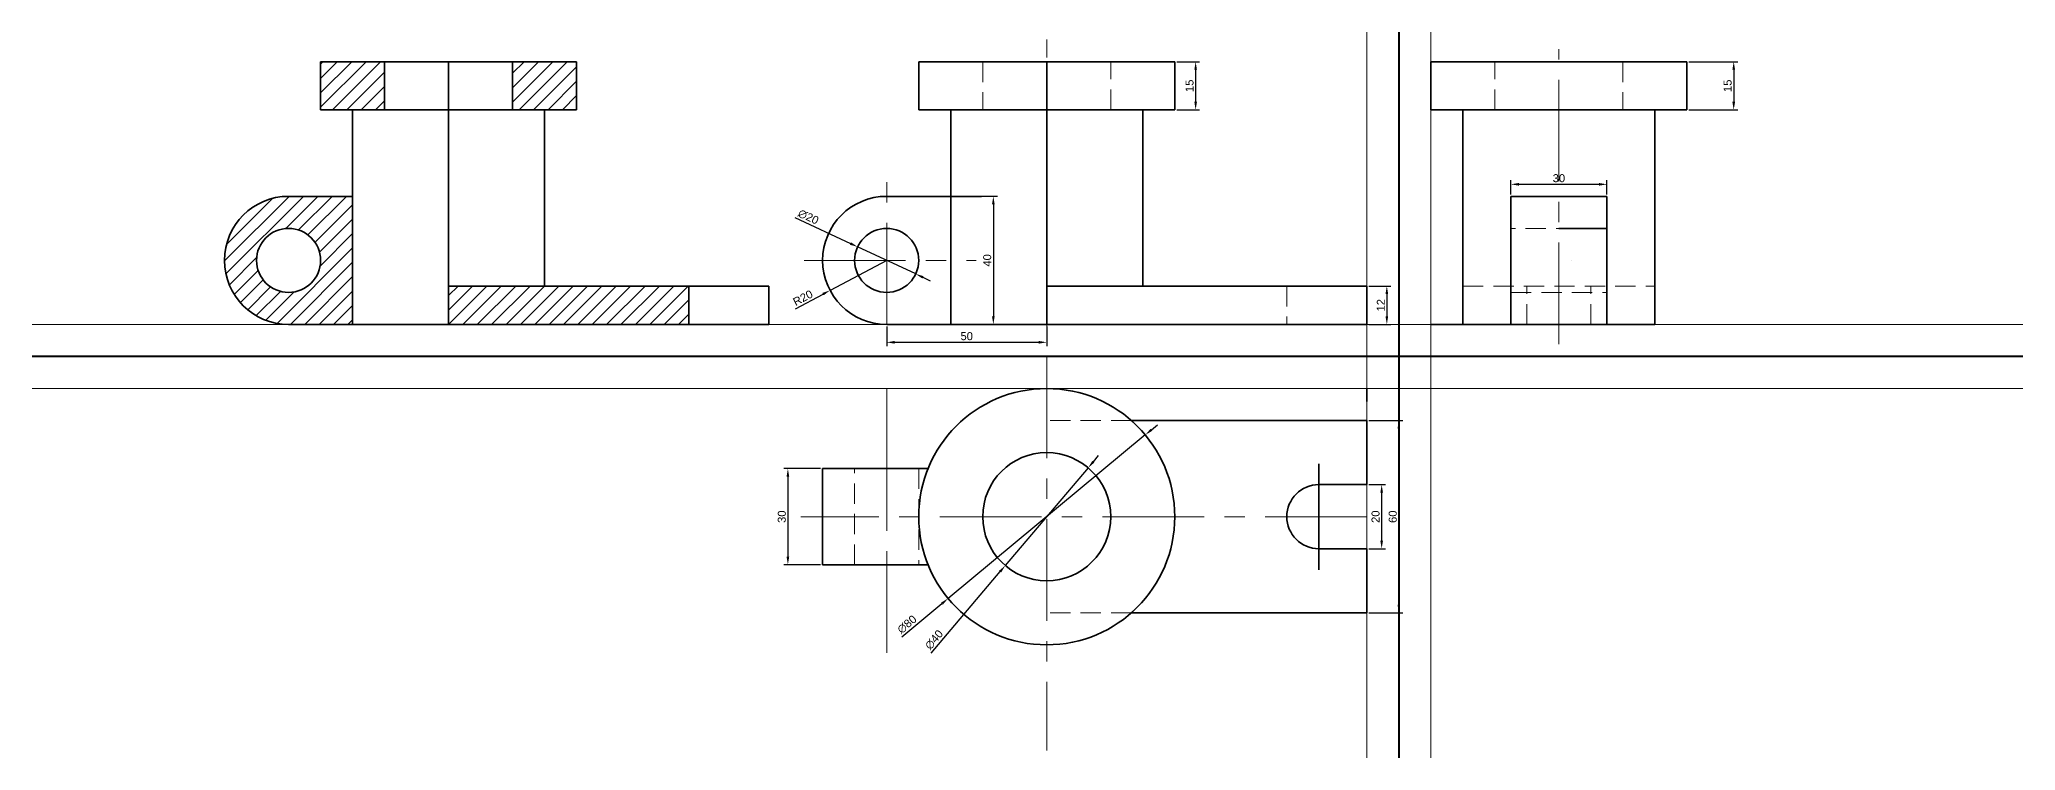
# Model space of a CAD drawing. Header units: millimetres. Extents: x 2450 to 7334, y 2362 to 2656.
# Drawn here: x 4892 to 5509, y 2363 to 2585 of the extents above; entities that cross this region are included whole.
import ezdxf

# ---------------------------------------------------------------- set-up
doc = ezdxf.new("R2010")
doc.units = ezdxf.units.MM
doc.linetypes.add('CENTER', pattern=[50.8, 31.75, -6.35, 6.35, -6.35])
doc.linetypes.add('HIDDEN', pattern=[9.525, 6.35, -3.175])
for name, color, linetype, lineweight in [('Centre line', 1, 'CENTER', 20), ('Constructn line', 251, 'Continuous', 9), ('Dimension line', 6, 'Continuous', 15), ('Hidden line', 3, 'HIDDEN', 20), ('Object line', 7, 'Continuous', 35), ('XY axis', 2, 'Continuous', 40)]:
    doc.layers.add(name, color=color, linetype=linetype, lineweight=lineweight)
doc.styles.get("Standard").update_dxf_attribs({"font": ''})
doc.styles.get('Standard').set_extended_font_data('Arial')
doc.dimstyles.new('ISO-25', dxfattribs={"dimtxt": 2.5, "dimasz": 2.5, "dimexe": 1.25, "dimexo": 0.625, "dimtad": 1, "dimtxsty": 'Standard', "dimcen": 2.5, "dimadec": 0, "dimazin": 0, "dimtfac": 1, "dimtmove": 0, "dimatfit": 3, "dimfxl": 1, "dimarcsym": 0})

# ---------------------------------------------------------------- blocks, each defined once
blk = doc.blocks.new('*D48')
at = {"layer": 'Defpoints', "color": 0, "transparency": 16777216}
for p in [(5147.28, 2520.24), (5165.41, 2511.79)]:
    blk.add_point(p, dxfattribs=at)
at = {"layer": 'Dimension line', "color": 0, "lineweight": -2, "transparency": 16777216}
for p, q in [((5127.63, 2529.41), (5145.02, 2521.3)), ((5165.41, 2511.79), (5147.28, 2520.24)), ((5167.68, 2510.74), (5169.94, 2509.68))]:
    blk.add_line(p, q, dxfattribs=at)
at = {"layer": 'Dimension line', "color": 0, "transparency": 16777216}
for points in [[(5145.19, 2521.68), (5144.84, 2520.92), (5147.28, 2520.24)], [(5167.85, 2511.11), (5167.5, 2510.36), (5165.41, 2511.79)]]:
    blk.add_solid(points, dxfattribs=at)
at = {"layer": 'Dimension line', "color": 0, "transparency": 16777216, "insert": (5131.88, 2529.6), "char_height": 2.5, "attachment_point": 5, "rotation": 334.99958}
blk.add_mtext('∅20', dxfattribs=at)
blk = doc.blocks.new('*D49')
at = {"layer": 'Defpoints', "color": 0, "transparency": 16777216}
for p in [(5156.35, 2516.02), (5138.67, 2506.67)]:
    blk.add_point(p, dxfattribs=at)
at = {"layer": 'Dimension line', "color": 0, "lineweight": -2, "transparency": 16777216}
for p, q in [((5156.35, 2516.02), (5138.67, 2506.67)), ((5127.87, 2500.95), (5136.46, 2505.5))]:
    blk.add_line(p, q, dxfattribs=at)
at = {"layer": 'Dimension line', "color": 0, "transparency": 16777216}
blk.add_solid([(5136.26, 2505.86), (5136.65, 2505.13), (5138.67, 2506.67)], dxfattribs=at)
at = {"layer": 'Dimension line', "color": 0, "transparency": 16777216, "insert": (5130.17, 2504.32), "char_height": 2.5, "attachment_point": 5, "rotation": 27.88321}
blk.add_mtext('R20', dxfattribs=at)
blk = doc.blocks.new('*D50')
at = {"layer": 'Defpoints', "color": 0, "transparency": 16777216}
for p in [(5176.35, 2536.02), (5176.35, 2496.02), (5189.67, 2496.02)]:
    blk.add_point(p, dxfattribs=at)
at = {"layer": 'Dimension line', "color": 0, "lineweight": -2, "transparency": 16777216}
for p, q in [((5176.97, 2536.02), (5190.92, 2536.02)), ((5189.67, 2533.52), (5189.67, 2498.52)), ((5176.97, 2496.02), (5190.92, 2496.02))]:
    blk.add_line(p, q, dxfattribs=at)
at = {"layer": 'Dimension line', "color": 0, "transparency": 16777216}
for points in [[(5189.25, 2533.52), (5190.08, 2533.52), (5189.67, 2536.02)], [(5189.25, 2498.52), (5190.08, 2498.52), (5189.67, 2496.02)]]:
    blk.add_solid(points, dxfattribs=at)
at = {"layer": 'Dimension line', "color": 0, "transparency": 16777216, "insert": (5187.77, 2516.02), "char_height": 2.5, "attachment_point": 5, "rotation": 90}
blk.add_mtext('40', dxfattribs=at)
blk = doc.blocks.new('*D51')
at = {"layer": 'Defpoints', "color": 0, "transparency": 16777216}
for p in [(5306.35, 2508.02), (5306.35, 2496.02), (5312.6, 2496.02)]:
    blk.add_point(p, dxfattribs=at)
at = {"layer": 'Dimension line', "color": 0, "lineweight": -2, "transparency": 16777216}
for p, q in [((5306.97, 2508.02), (5313.85, 2508.02)), ((5312.6, 2505.52), (5312.6, 2498.52)), ((5306.97, 2496.02), (5313.85, 2496.02))]:
    blk.add_line(p, q, dxfattribs=at)
at = {"layer": 'Dimension line', "color": 0, "transparency": 16777216}
for points in [[(5312.18, 2505.52), (5313.01, 2505.52), (5312.6, 2508.02)], [(5312.18, 2498.52), (5313.01, 2498.52), (5312.6, 2496.02)]]:
    blk.add_solid(points, dxfattribs=at)
at = {"layer": 'Dimension line', "color": 0, "transparency": 16777216, "insert": (5310.72, 2502.02), "char_height": 2.5, "attachment_point": 5, "rotation": 90}
blk.add_mtext('12', dxfattribs=at)
blk = doc.blocks.new('*D52')
at = {"layer": 'Defpoints', "color": 0, "transparency": 16777216}
for p in [(5156.35, 2496.02), (5206.35, 2496.02), (5206.35, 2490.45)]:
    blk.add_point(p, dxfattribs=at)
at = {"layer": 'Dimension line', "color": 0, "lineweight": -2, "transparency": 16777216}
for p, q in [((5156.35, 2495.39), (5156.35, 2489.2)), ((5206.35, 2495.39), (5206.35, 2489.2)), ((5158.85, 2490.45), (5203.85, 2490.45))]:
    blk.add_line(p, q, dxfattribs=at)
at = {"layer": 'Dimension line', "color": 0, "transparency": 16777216}
for points in [[(5158.85, 2490.87), (5158.85, 2490.03), (5156.35, 2490.45)], [(5203.85, 2490.87), (5203.85, 2490.03), (5206.35, 2490.45)]]:
    blk.add_solid(points, dxfattribs=at)
at = {"layer": 'Dimension line', "color": 0, "transparency": 16777216, "insert": (5181.35, 2492.35), "char_height": 2.5, "attachment_point": 5}
blk.add_mtext('50', dxfattribs=at)
blk = doc.blocks.new('*D53')
at = {"layer": 'Defpoints', "color": 0, "transparency": 16777216}
for p in [(5246.35, 2578.02), (5246.35, 2563.02), (5252.87, 2563.02)]:
    blk.add_point(p, dxfattribs=at)
at = {"layer": 'Dimension line', "color": 0, "lineweight": -2, "transparency": 16777216}
for p, q in [((5246.97, 2578.02), (5254.12, 2578.02)), ((5252.87, 2575.52), (5252.87, 2565.52)), ((5246.97, 2563.02), (5254.12, 2563.02))]:
    blk.add_line(p, q, dxfattribs=at)
at = {"layer": 'Dimension line', "color": 0, "transparency": 16777216}
for points in [[(5252.46, 2575.52), (5253.29, 2575.52), (5252.87, 2578.02)], [(5252.46, 2565.52), (5253.29, 2565.52), (5252.87, 2563.02)]]:
    blk.add_solid(points, dxfattribs=at)
at = {"layer": 'Dimension line', "color": 0, "transparency": 16777216, "insert": (5250.97, 2570.52), "char_height": 2.5, "attachment_point": 5, "rotation": 90}
blk.add_mtext('15', dxfattribs=at)
blk = doc.blocks.new('*D54')
at = {"layer": 'Defpoints', "color": 0, "transparency": 16777216}
for p in [(5381.35, 2539.77), (5351.35, 2536.02), (5381.35, 2536.02)]:
    blk.add_point(p, dxfattribs=at)
at = {"layer": 'Dimension line', "color": 0, "lineweight": -2, "transparency": 16777216}
for p, q in [((5351.35, 2536.64), (5351.35, 2541.02)), ((5353.85, 2539.77), (5378.85, 2539.77)), ((5381.35, 2536.64), (5381.35, 2541.02))]:
    blk.add_line(p, q, dxfattribs=at)
at = {"layer": 'Dimension line', "color": 0, "transparency": 16777216}
for points in [[(5353.85, 2540.19), (5353.85, 2539.35), (5351.35, 2539.77)], [(5378.85, 2540.19), (5378.85, 2539.35), (5381.35, 2539.77)]]:
    blk.add_solid(points, dxfattribs=at)
at = {"layer": 'Dimension line', "color": 0, "transparency": 16777216, "insert": (5366.35, 2541.67), "char_height": 2.5, "attachment_point": 5}
blk.add_mtext('30', dxfattribs=at)
blk = doc.blocks.new('*D55')
at = {"layer": 'Defpoints', "color": 0, "transparency": 16777216}
for p in [(5406.35, 2578.02), (5406.35, 2563.02), (5420.96, 2563.02)]:
    blk.add_point(p, dxfattribs=at)
at = {"layer": 'Dimension line', "color": 0, "lineweight": -2, "transparency": 16777216}
for p, q in [((5406.97, 2578.02), (5422.21, 2578.02)), ((5420.96, 2575.52), (5420.96, 2565.52)), ((5406.97, 2563.02), (5422.21, 2563.02))]:
    blk.add_line(p, q, dxfattribs=at)
at = {"layer": 'Dimension line', "color": 0, "transparency": 16777216}
for points in [[(5420.54, 2575.52), (5421.38, 2575.52), (5420.96, 2578.02)], [(5420.54, 2565.52), (5421.38, 2565.52), (5420.96, 2563.02)]]:
    blk.add_solid(points, dxfattribs=at)
at = {"layer": 'Dimension line', "color": 0, "transparency": 16777216, "insert": (5419.06, 2570.52), "char_height": 2.5, "attachment_point": 5, "rotation": 90}
blk.add_mtext('15', dxfattribs=at)
blk = doc.blocks.new('*D56')
at = {"layer": 'Defpoints', "color": 0, "transparency": 16777216}
for p in [(5219.29, 2451.27), (5193.41, 2420.77)]:
    blk.add_point(p, dxfattribs=at)
at = {"layer": 'Dimension line', "color": 0, "lineweight": -2, "transparency": 16777216}
for p, q in [((5219.29, 2451.27), (5193.41, 2420.77)), ((5220.91, 2453.17), (5222.52, 2455.08)), ((5170.22, 2393.46), (5191.79, 2418.86))]:
    blk.add_line(p, q, dxfattribs=at)
at = {"layer": 'Dimension line', "color": 0, "transparency": 16777216}
for points in [[(5220.59, 2453.44), (5221.22, 2452.9), (5219.29, 2451.27)], [(5191.47, 2419.13), (5192.11, 2418.6), (5193.41, 2420.77)]]:
    blk.add_solid(points, dxfattribs=at)
at = {"layer": 'Dimension line', "color": 0, "transparency": 16777216, "insert": (5171.16, 2397.61), "char_height": 2.5, "attachment_point": 5, "rotation": 49.67643}
blk.add_mtext('∅40', dxfattribs=at)
blk = doc.blocks.new('*D57')
at = {"layer": 'Defpoints', "color": 0, "transparency": 16777216}
for p in [(5237.14, 2461.55), (5175.55, 2410.49)]:
    blk.add_point(p, dxfattribs=at)
at = {"layer": 'Dimension line', "color": 0, "lineweight": -2, "transparency": 16777216}
for p, q in [((5239.07, 2463.14), (5240.99, 2464.74)), ((5237.14, 2461.55), (5175.55, 2410.49)), ((5161.06, 2398.47), (5173.63, 2408.89))]:
    blk.add_line(p, q, dxfattribs=at)
at = {"layer": 'Dimension line', "color": 0, "transparency": 16777216}
for points in [[(5238.8, 2463.46), (5239.33, 2462.82), (5237.14, 2461.55)], [(5173.36, 2409.21), (5173.89, 2408.57), (5175.55, 2410.49)]]:
    blk.add_solid(points, dxfattribs=at)
at = {"layer": 'Dimension line', "color": 0, "transparency": 16777216, "insert": (5162.7, 2402.4), "char_height": 2.5, "attachment_point": 5, "rotation": 39.65986}
blk.add_mtext('∅80', dxfattribs=at)
blk = doc.blocks.new('*D58')
at = {"layer": 'Defpoints', "color": 0, "transparency": 16777216}
for p in [(5136.35, 2451.02), (5125.49, 2421.02), (5136.35, 2421.02)]:
    blk.add_point(p, dxfattribs=at)
at = {"layer": 'Dimension line', "color": 0, "lineweight": -2, "transparency": 16777216}
for p, q in [((5135.72, 2451.02), (5124.24, 2451.02)), ((5125.49, 2448.52), (5125.49, 2423.52)), ((5135.72, 2421.02), (5124.24, 2421.02))]:
    blk.add_line(p, q, dxfattribs=at)
at = {"layer": 'Dimension line', "color": 0, "transparency": 16777216}
for points in [[(5125.07, 2448.52), (5125.91, 2448.52), (5125.49, 2451.02)], [(5125.07, 2423.52), (5125.91, 2423.52), (5125.49, 2421.02)]]:
    blk.add_solid(points, dxfattribs=at)
at = {"layer": 'Dimension line', "color": 0, "transparency": 16777216, "insert": (5123.59, 2436.02), "char_height": 2.5, "attachment_point": 5, "rotation": 90}
blk.add_mtext('30', dxfattribs=at)
blk = doc.blocks.new('*D59')
at = {"layer": 'Defpoints', "color": 0, "transparency": 16777216}
for p in [(5306.35, 2446.02), (5306.35, 2426.02), (5310.98, 2426.02)]:
    blk.add_point(p, dxfattribs=at)
at = {"layer": 'Dimension line', "color": 0, "lineweight": -2, "transparency": 16777216}
for p, q in [((5306.97, 2446.02), (5312.23, 2446.02)), ((5310.98, 2443.52), (5310.98, 2428.52)), ((5306.97, 2426.02), (5312.23, 2426.02))]:
    blk.add_line(p, q, dxfattribs=at)
at = {"layer": 'Dimension line', "color": 0, "transparency": 16777216}
for points in [[(5310.56, 2443.52), (5311.4, 2443.52), (5310.98, 2446.02)], [(5310.56, 2428.52), (5311.4, 2428.52), (5310.98, 2426.02)]]:
    blk.add_solid(points, dxfattribs=at)
at = {"layer": 'Dimension line', "color": 0, "transparency": 16777216, "insert": (5309.08, 2436.02), "char_height": 2.5, "attachment_point": 5, "rotation": 90}
blk.add_mtext('20', dxfattribs=at)
blk = doc.blocks.new('*D60')
at = {"layer": 'Defpoints', "color": 0, "transparency": 16777216}
for p in [(5306.35, 2466.02), (5306.35, 2406.02), (5316.35, 2406.02)]:
    blk.add_point(p, dxfattribs=at)
at = {"layer": 'Dimension line', "color": 0, "lineweight": -2, "transparency": 16777216}
for p, q in [((5306.97, 2466.02), (5317.6, 2466.02)), ((5316.35, 2463.52), (5316.35, 2408.52)), ((5306.97, 2406.02), (5317.6, 2406.02))]:
    blk.add_line(p, q, dxfattribs=at)
at = {"layer": 'Dimension line', "color": 0, "transparency": 16777216}
for points in [[(5315.93, 2463.52), (5316.76, 2463.52), (5316.35, 2466.02)], [(5315.93, 2408.52), (5316.76, 2408.52), (5316.35, 2406.02)]]:
    blk.add_solid(points, dxfattribs=at)
at = {"layer": 'Dimension line', "color": 0, "transparency": 16777216, "insert": (5314.45, 2436.02), "char_height": 2.5, "attachment_point": 5, "rotation": 90}
blk.add_mtext('60', dxfattribs=at)

msp = doc.modelspace()

# ---------------------------------------------------------------- hatches: boundary and pattern name
at = {"layer": 'Object line'}
h = msp.add_hatch(dxfattribs=at)
h.set_pattern_fill('ANSI31', color=256)
h.paths.add_polyline_path([(4999.497, 2578.019), (4979.497, 2578.019), (4979.497, 2563.019), (4999.497, 2563.019)])
h.paths.add_polyline_path([(5059.497, 2578.019), (5039.497, 2578.019), (5039.497, 2563.019), (5049.497, 2563.019), (5059.497, 2563.019)])
h.paths.add_polyline_path([(5094.497, 2508.019), (5019.497, 2508.019), (5019.497, 2496.019), (5094.497, 2496.019)])
h.paths.add_polyline_path([(4989.497, 2536.019), (4969.497, 2536.019, 1), (4969.497, 2496.019), (4989.497, 2496.019)])
h.paths.add_polyline_path([(4959.497, 2516.019, -1), (4979.497, 2516.019, -1)], flags=16)

# ---------------------------------------------------------------- linework, layer by layer
at = {"layer": 'Centre line'}
for p, q in [((5206.347, 2490.449), (5206.347, 2584.961)), ((5206.347, 2490.449), (5206.347, 2584.961)), ((5206.347, 2490.449), (5206.347, 2584.961)), ((5206.347, 2490.449), (5206.347, 2584.961)), ((5206.347, 2490.449), (5206.347, 2584.961)), ((5206.347, 2490.449), (5206.347, 2584.961)), ((5366.347, 2489.864), (5366.347, 2581.952)), ((5156.347, 2496.019), (5156.347, 2541.789)), ((5156.347, 2496.019), (5156.347, 2541.789)), ((5156.347, 2496.019), (5156.347, 2541.789)), ((5156.347, 2496.019), (5156.347, 2541.789)), ((5156.347, 2496.019), (5156.347, 2541.789)), ((5156.347, 2496.019), (5156.347, 2541.789)), ((5130.531, 2516.019), (5184.268, 2516.019)), ((5130.531, 2516.019), (5184.268, 2516.019)), ((5130.531, 2516.019), (5184.268, 2516.019)), ((5130.531, 2516.019), (5184.268, 2516.019)), ((5130.531, 2516.019), (5184.268, 2516.019)), ((5130.531, 2516.019), (5184.268, 2516.019)), ((5206.347, 2486.019), (5206.347, 2363.045)), ((5156.347, 2476.019), (5156.347, 2388.342)), ((5156.347, 2436.019), (5156.347, 2466.019)), ((5306.347, 2436.019), (5129.535, 2436.019))]:
    msp.add_line(p, q, dxfattribs=at)
at = {"layer": 'Constructn line'}
msp.add_line((3837.958, 2496.019), (5904.86, 2496.019), dxfattribs=at)
for p in [(5306.347, 2820.856), (5326.347, 2820.856)]:
    msp.add_xline(p, (0, -1), dxfattribs=at)
msp.add_ray((3837.958, 2476.019), (1, 0), dxfattribs=at)
at = {"layer": 'Hidden line'}
for p, q in [((5186.347, 2578.019), (5186.347, 2563.019)), ((5186.347, 2578.019), (5186.347, 2563.019)), ((5186.347, 2578.019), (5186.347, 2563.019)), ((5186.347, 2578.019), (5186.347, 2563.019)), ((5186.347, 2578.019), (5186.347, 2563.019)), ((5186.347, 2578.019), (5186.347, 2563.019)), ((5226.347, 2563.019), (5226.347, 2578.019)), ((5226.347, 2563.019), (5226.347, 2578.019)), ((5226.347, 2563.019), (5226.347, 2578.019)), ((5226.347, 2563.019), (5226.347, 2578.019)), ((5226.347, 2563.019), (5226.347, 2578.019)), ((5226.347, 2563.019), (5226.347, 2578.019)), ((5346.347, 2563.019), (5346.347, 2578.019)), ((5386.347, 2578.019), (5386.347, 2563.019)), ((5381.347, 2526.019), (5351.347, 2526.019)), ((5281.347, 2508.019), (5281.347, 2496.019)), ((5281.347, 2508.019), (5281.347, 2496.019)), ((5281.347, 2508.019), (5281.347, 2496.019)), ((5281.347, 2508.019), (5281.347, 2496.019)), ((5281.347, 2508.019), (5281.347, 2496.019)), ((5281.347, 2508.019), (5281.347, 2496.019)), ((5336.347, 2508.019), (5396.347, 2508.019)), ((5356.347, 2496.019), (5356.347, 2508.019)), ((5376.347, 2496.019), (5376.347, 2508.019)), ((5351.347, 2506.019), (5381.347, 2506.019)), ((5232.805, 2466.019), (5206.347, 2466.019)), ((5146.347, 2421.019), (5146.347, 2451.019)), ((5166.347, 2451.019), (5166.347, 2421.019)), ((5232.805, 2406.019), (5206.347, 2406.019))]:
    msp.add_line(p, q, dxfattribs=at)
at = {"layer": 'Object line'}
for p, q in [((4979.497, 2578.019), (5059.497, 2578.019)), ((4979.497, 2563.019), (4979.497, 2578.019)), ((4979.497, 2578.019), (4999.497, 2578.019)), ((5039.497, 2578.019), (4999.497, 2578.019)), ((4999.497, 2578.019), (4999.497, 2563.019)), ((5019.497, 2496.019), (5019.497, 2578.019)), ((5039.497, 2563.019), (5039.497, 2578.019)), ((5059.497, 2578.019), (5059.497, 2563.019)), ((5166.347, 2578.019), (5246.347, 2578.019)), ((5166.347, 2563.019), (5166.347, 2578.019)), ((5166.347, 2578.019), (5186.347, 2578.019)), ((5166.347, 2578.019), (5246.347, 2578.019)), ((5166.347, 2563.019), (5166.347, 2578.019)), ((5166.347, 2578.019), (5186.347, 2578.019)), ((5166.347, 2578.019), (5246.347, 2578.019)), ((5166.347, 2563.019), (5166.347, 2578.019)), ((5166.347, 2578.019), (5186.347, 2578.019)), ((5166.347, 2578.019), (5246.347, 2578.019)), ((5166.347, 2563.019), (5166.347, 2578.019)), ((5166.347, 2578.019), (5186.347, 2578.019)), ((5166.347, 2578.019), (5246.347, 2578.019)), ((5166.347, 2563.019), (5166.347, 2578.019)), ((5166.347, 2578.019), (5186.347, 2578.019)), ((5166.347, 2578.019), (5246.347, 2578.019)), ((5166.347, 2563.019), (5166.347, 2578.019)), ((5166.347, 2578.019), (5186.347, 2578.019)), ((5226.347, 2578.019), (5186.347, 2578.019)), ((5226.347, 2578.019), (5186.347, 2578.019)), ((5226.347, 2578.019), (5186.347, 2578.019)), ((5226.347, 2578.019), (5186.347, 2578.019)), ((5226.347, 2578.019), (5186.347, 2578.019)), ((5226.347, 2578.019), (5186.347, 2578.019)), ((5206.347, 2496.019), (5206.347, 2578.019)), ((5206.347, 2496.019), (5206.347, 2578.019)), ((5206.347, 2496.019), (5206.347, 2578.019)), ((5206.347, 2496.019), (5206.347, 2578.019)), ((5206.347, 2496.019), (5206.347, 2578.019)), ((5206.347, 2496.019), (5206.347, 2578.019)), ((5246.347, 2578.019), (5246.347, 2563.019)), ((5246.347, 2578.019), (5246.347, 2563.019)), ((5246.347, 2578.019), (5246.347, 2563.019)), ((5246.347, 2578.019), (5246.347, 2563.019)), ((5246.347, 2578.019), (5246.347, 2563.019)), ((5246.347, 2578.019), (5246.347, 2563.019)), ((5326.347, 2563.019), (5326.347, 2578.019)), ((5326.347, 2578.019), (5366.347, 2578.019)), ((5366.347, 2578.019), (5406.347, 2578.019)), ((5366.347, 2578.019), (5386.347, 2578.019)), ((5406.347, 2578.019), (5406.347, 2563.019)), ((5059.497, 2563.019), (4979.497, 2563.019)), ((5049.497, 2563.019), (4989.497, 2563.019)), ((4989.497, 2563.019), (4989.497, 2496.019)), ((4999.497, 2563.019), (5039.497, 2563.019)), ((5049.497, 2508.019), (5049.497, 2563.019)), ((5246.347, 2563.019), (5166.347, 2563.019)), ((5246.347, 2563.019), (5166.347, 2563.019)), ((5246.347, 2563.019), (5166.347, 2563.019)), ((5246.347, 2563.019), (5166.347, 2563.019)), ((5246.347, 2563.019), (5166.347, 2563.019)), ((5246.347, 2563.019), (5166.347, 2563.019)), ((5236.347, 2563.019), (5176.347, 2563.019)), ((5176.347, 2563.019), (5176.347, 2496.019)), ((5236.347, 2563.019), (5176.347, 2563.019)), ((5176.347, 2563.019), (5176.347, 2496.019)), ((5236.347, 2563.019), (5176.347, 2563.019)), ((5176.347, 2563.019), (5176.347, 2496.019)), ((5236.347, 2563.019), (5176.347, 2563.019)), ((5176.347, 2563.019), (5176.347, 2496.019)), ((5236.347, 2563.019), (5176.347, 2563.019)), ((5176.347, 2563.019), (5176.347, 2496.019)), ((5236.347, 2563.019), (5176.347, 2563.019)), ((5176.347, 2563.019), (5176.347, 2496.019)), ((5186.347, 2563.019), (5226.347, 2563.019)), ((5186.347, 2563.019), (5226.347, 2563.019)), ((5186.347, 2563.019), (5226.347, 2563.019)), ((5186.347, 2563.019), (5226.347, 2563.019)), ((5186.347, 2563.019), (5226.347, 2563.019)), ((5186.347, 2563.019), (5226.347, 2563.019)), ((5236.347, 2508.019), (5236.347, 2563.019)), ((5236.347, 2508.019), (5236.347, 2563.019)), ((5236.347, 2508.019), (5236.347, 2563.019)), ((5236.347, 2508.019), (5236.347, 2563.019)), ((5236.347, 2508.019), (5236.347, 2563.019)), ((5236.347, 2508.019), (5236.347, 2563.019)), ((5406.347, 2563.019), (5326.347, 2563.019)), ((5336.347, 2496.019), (5336.347, 2563.019)), ((5386.347, 2563.019), (5346.347, 2563.019)), ((5366.347, 2563.019), (5396.347, 2563.019)), ((5396.347, 2563.019), (5396.347, 2496.019)), ((5019.497, 2496.019), (5019.497, 2558.819)), ((5206.347, 2496.019), (5206.347, 2558.819)), ((5206.347, 2496.019), (5206.347, 2558.819)), ((5206.347, 2496.019), (5206.347, 2558.819)), ((5206.347, 2496.019), (5206.347, 2558.819)), ((5206.347, 2496.019), (5206.347, 2558.819)), ((5206.347, 2496.019), (5206.347, 2558.819)), ((4969.497, 2536.019), (4989.497, 2536.019)), ((5156.347, 2536.019), (5176.347, 2536.019)), ((5156.347, 2536.019), (5176.347, 2536.019)), ((5156.347, 2536.019), (5176.347, 2536.019)), ((5156.347, 2536.019), (5176.347, 2536.019)), ((5156.347, 2536.019), (5176.347, 2536.019)), ((5156.347, 2536.019), (5186.004, 2536.019)), ((5381.347, 2536.019), (5351.347, 2536.019)), ((5351.347, 2536.019), (5351.347, 2496.019)), ((5381.347, 2496.019), (5381.347, 2536.019)), ((5351.347, 2526.019), (5351.347, 2506.019)), ((5366.347, 2526.019), (5381.347, 2526.019)), ((5370.232, 2516.019), (5370.232, 2516.019)), ((5019.497, 2508.019), (5119.497, 2508.019)), ((5019.497, 2508.019), (5049.497, 2508.019)), ((5119.497, 2508.019), (5094.497, 2508.019)), ((5119.497, 2508.019), (5094.497, 2508.019)), ((5094.497, 2508.019), (5094.497, 2496.019)), ((5119.497, 2508.019), (5119.497, 2496.019)), ((5206.347, 2508.019), (5306.347, 2508.019)), ((5206.347, 2508.019), (5236.347, 2508.019)), ((5206.347, 2508.019), (5306.347, 2508.019)), ((5206.347, 2508.019), (5236.347, 2508.019)), ((5206.347, 2508.019), (5306.347, 2508.019)), ((5206.347, 2508.019), (5236.347, 2508.019)), ((5206.347, 2508.019), (5306.347, 2508.019)), ((5206.347, 2508.019), (5236.347, 2508.019)), ((5206.347, 2508.019), (5306.347, 2508.019)), ((5206.347, 2508.019), (5236.347, 2508.019)), ((5206.347, 2508.019), (5306.347, 2508.019)), ((5206.347, 2508.019), (5236.347, 2508.019)), ((5306.347, 2508.019), (5281.347, 2508.019)), ((5306.347, 2508.019), (5281.347, 2508.019)), ((5306.347, 2508.019), (5281.347, 2508.019)), ((5306.347, 2508.019), (5281.347, 2508.019)), ((5306.347, 2508.019), (5281.347, 2508.019)), ((5306.347, 2508.019), (5281.347, 2508.019)), ((5306.347, 2508.019), (5306.347, 2496.019)), ((5306.347, 2508.019), (5306.347, 2496.019)), ((5306.347, 2508.019), (5306.347, 2496.019)), ((5306.347, 2508.019), (5306.347, 2496.019)), ((5306.347, 2508.019), (5306.347, 2496.019)), ((5306.347, 2508.019), (5306.347, 2496.019)), ((5019.497, 2496.019), (4969.497, 2496.019)), ((5119.497, 2496.019), (5019.497, 2496.019)), ((5206.347, 2496.019), (5156.347, 2496.019)), ((5206.347, 2496.019), (5156.347, 2496.019)), ((5206.347, 2496.019), (5156.347, 2496.019)), ((5206.347, 2496.019), (5156.347, 2496.019)), ((5206.347, 2496.019), (5156.347, 2496.019)), ((5206.347, 2496.019), (5156.347, 2496.019)), ((5306.347, 2496.019), (5206.347, 2496.019)), ((5306.347, 2496.019), (5206.347, 2496.019)), ((5306.347, 2496.019), (5206.347, 2496.019)), ((5306.347, 2496.019), (5206.347, 2496.019)), ((5306.347, 2496.019), (5206.347, 2496.019)), ((5306.347, 2496.019), (5206.347, 2496.019)), ((5326.347, 2496.019), (5366.347, 2496.019)), ((5336.347, 2496.019), (5396.347, 2496.019)), ((5396.347, 2496.019), (5336.347, 2496.019)), ((5356.347, 2496.019), (5371.347, 2496.019)), ((5366.347, 2496.019), (5356.347, 2496.019)), ((5366.347, 2496.019), (5381.347, 2496.019)), ((5366.347, 2496.019), (5376.347, 2496.019)), ((5306.347, 2476.019), (5306.347, 2472.019)), ((5306.347, 2466.019), (5232.805, 2466.019)), ((5306.347, 2466.019), (5306.347, 2446.019)), ((5306.347, 2446.019), (5306.347, 2466.019)), ((5136.347, 2451.019), (5136.347, 2421.019)), ((5169.266, 2451.019), (5136.347, 2451.019)), ((5156.347, 2451.019), (5166.347, 2451.019)), ((5291.347, 2419.402), (5291.347, 2452.529)), ((5291.347, 2446.019), (5306.347, 2446.019)), ((5136.347, 2436.019), (5136.347, 2421.019)), ((5291.347, 2426.019), (5306.347, 2426.019)), ((5306.347, 2426.019), (5306.347, 2426.019)), ((5306.347, 2426.019), (5306.347, 2426.019)), ((5306.347, 2426.019), (5306.347, 2406.019)), ((5136.347, 2421.019), (5169.266, 2421.019)), ((5166.347, 2421.019), (5146.347, 2421.019)), ((5306.347, 2406.019), (5232.805, 2406.019))]:
    msp.add_line(p, q, dxfattribs=at)
for centre, radius in [((4969.497, 2516.019), 10), ((5156.347, 2516.019), 10), ((5156.347, 2516.019), 10), ((5156.347, 2516.019), 10), ((5156.347, 2516.019), 10), ((5156.347, 2516.019), 10), ((5156.347, 2516.019), 10), ((5206.347, 2436.019), 40), ((5206.347, 2436.019), 20)]:
    msp.add_circle(centre, radius, dxfattribs=at)
for centre, radius in [((4969.497, 2516.019), 20), ((5156.347, 2516.019), 20), ((5156.347, 2516.019), 20), ((5156.347, 2516.019), 20), ((5156.347, 2516.019), 20), ((5156.347, 2516.019), 20), ((5156.347, 2516.019), 20), ((5291.347, 2436.019), 10)]:
    msp.add_arc(centre, radius, 90, 270, dxfattribs=at)
at = {"layer": 'XY axis'}
for p, direction in [((5316.347, 2820.856), (0, -1)), ((2524.833, 2486.019), (-1, 0))]:
    msp.add_xline(p, direction, dxfattribs=at)

# ---------------------------------------------------------------- dimensions: what is measured, and where the dimension line sits
at = {"layer": 'Dimension line'}
for base, p1, p2, picture, middle in [((5252.872, 2563.019), (5246.347, 2578.019), (5246.347, 2563.019), '*D53', (5250.971, 2570.519)), ((5420.959, 2563.019), (5406.347, 2578.019), (5406.347, 2563.019), '*D55', (5419.057, 2570.519)), ((5189.668, 2496.019), (5176.347, 2536.019), (5176.347, 2496.019), '*D50', (5187.767, 2516.019)), ((5316.347, 2406.019), (5306.347, 2466.019), (5306.347, 2406.019), '*D60', (5314.446, 2436.019)), ((5125.491, 2421.019), (5136.347, 2451.019), (5136.347, 2421.019), '*D58', (5123.589, 2436.019)), ((5310.981, 2426.019), (5306.347, 2446.019), (5306.347, 2426.019), '*D59', (5309.08, 2436.019))]:
    dim = msp.add_linear_dim(base=base, p1=p1, p2=p2, angle=90, dimstyle='ISO-25', dxfattribs=at)
    dim.commit()
    dim.dimension.update_dxf_attribs({"geometry": picture, "text_midpoint": middle})
dim = msp.add_linear_dim(base=(5381.347, 2539.769), p1=(5351.347, 2536.019), p2=(5381.347, 2536.019), dimstyle='ISO-25', dxfattribs=at)
dim.commit()
dim.dimension.update_dxf_attribs({"geometry": '*D54', "text_midpoint": (5366.347, 2539.769), "dimtype": 160})
for p1, p2, picture, middle in [((5165.41, 2511.792), (5147.284, 2520.245), '*D48', (5131.044, 2527.818)), ((5237.141, 2461.548), (5175.553, 2410.49), '*D57', (5163.963, 2400.881)), ((5219.289, 2451.267), (5193.405, 2420.771), '*D56', (5172.665, 2396.335))]:
    dim = msp.add_diameter_dim_2p(p1=p1, p2=p2, dimstyle='ISO-25', dxfattribs=at)
    dim.commit()
    dim.dimension.update_dxf_attribs({"geometry": picture, "text_midpoint": middle, "dimtype": 163})
dim = msp.add_radius_dim(center=(5156.347, 2516.019), mpoint=(5138.669, 2506.665), dimstyle='ISO-25', dxfattribs=at)
dim.commit()
dim.dimension.update_dxf_attribs({"geometry": '*D49', "text_midpoint": (5130.172, 2504.32)})
dim = msp.add_linear_dim(base=(5312.597, 2496.019), p1=(5306.347, 2508.019), p2=(5306.347, 2496.019), angle=90, dimstyle='ISO-25', dxfattribs=at)
dim.commit()
dim.dimension.update_dxf_attribs({"geometry": '*D51', "text_midpoint": (5312.597, 2502.019), "dimtype": 160})
dim = msp.add_linear_dim(base=(5206.347, 2490.449), p1=(5156.347, 2496.019), p2=(5206.347, 2496.019), dimstyle='ISO-25', dxfattribs=at)
dim.commit()
dim.dimension.update_dxf_attribs({"geometry": '*D52', "text_midpoint": (5181.347, 2492.35)})

doc.saveas('drawing.dxf')
